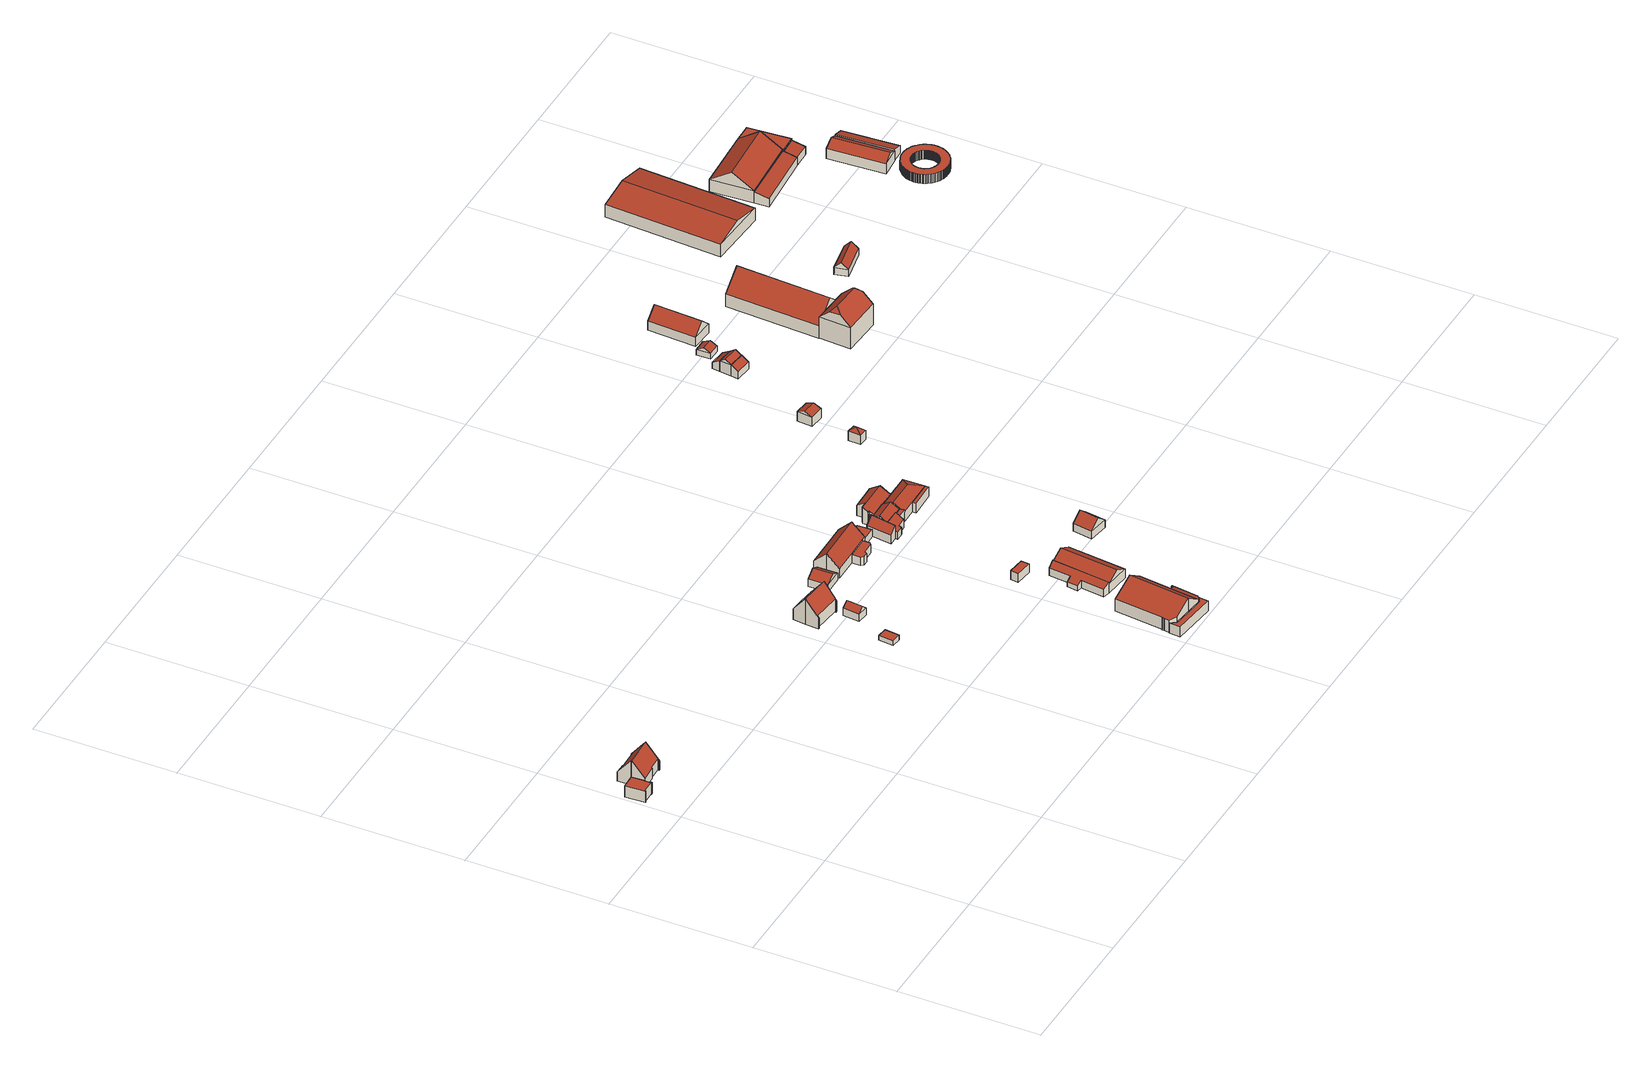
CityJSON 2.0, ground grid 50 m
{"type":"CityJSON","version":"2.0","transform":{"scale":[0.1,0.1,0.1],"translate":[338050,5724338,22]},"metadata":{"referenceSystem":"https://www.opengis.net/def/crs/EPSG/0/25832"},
"CityObjects":{
"building1":{"type":"Building","attributes":{"Geometrietyp2DReferenz":"3000","Gemeindeschluessel":"05170048","function":"31001_1010","roofType":"1000","measuredHeight":4.37},"address":[{"country":"Germany","locality":"Wesel","thoroughfareNumber":"250","thoroughfareName":"Brunnenstraße"}],"geometry":[{"type":"Solid","lod":"2","boundaries":[[[[0,1,2,3]],[[4,5,1,0]],[[6,7,5,4]],[[8,9,7,6]],[[10,11,9,8]],[[12,13,11,10]],[[14,15,13,12]],[[16,17,15,14]],[[18,19,17,16]],[[20,21,19,18]],[[22,23,21,20]],[[3,2,23,22]],[[20,18,16,14,12,10,8,6,4,0,3,22]],[[1,5,7,9,11,13,15,17,19,21,23,2]]]],"semantics":{"surfaces":[{"type":"WallSurface"},{"type":"RoofSurface"},{"type":"GroundSurface"}],"values":[[0,0,0,0,0,0,0,0,0,0,0,0,1,2]]}}]},
"building2":{"type":"Building","attributes":{"Geometrietyp2DReferenz":"3000","Gemeindeschluessel":"05170048","function":"31001_1010","roofType":"3100","measuredHeight":9.32},"address":[{"country":"Germany","locality":"Wesel","thoroughfareNumber":"250","thoroughfareName":"Brunnenstraße"}],"geometry":[{"type":"Solid","lod":"2","boundaries":[[[[24,25,26,27]],[[28,29,25,24]],[[30,31,29,28]],[[32,33,31,30]],[[34,35,33,32]],[[36,37,35,34]],[[38,39,37,36]],[[40,41,39,38]],[[42,43,41,40]],[[44,45,43,42]],[[46,47,45,44]],[[48,49,47,46]],[[50,51,49,48]],[[52,53,51,50]],[[54,55,53,52]],[[56,57,55,54]],[[27,26,57,56]],[[28,24,27,56,54,52,50,48,46,44,30]],[[42,40,38,36,34,32,30,44]],[[25,29,31,33,35,37,39,41,43,45,47,49,51,53,55,57,26]]]],"semantics":{"surfaces":[{"type":"WallSurface"},{"type":"RoofSurface"},{"type":"GroundSurface"}],"values":[[0,0,0,0,0,0,0,0,0,0,0,0,0,0,0,0,0,1,1,2]]}}]},
"building3":{"type":"Building","attributes":{"Geometrietyp2DReferenz":"3000","Gemeindeschluessel":"05170048","function":"31001_2723","roofType":"1000","measuredHeight":1.96},"address":[{"country":"Germany","locality":"Wesel","thoroughfareNumber":"254","thoroughfareName":"Brunnenstraße"}],"geometry":[{"type":"Solid","lod":"2","boundaries":[[[[58,59,60,61]],[[62,63,59,58]],[[64,65,63,62]],[[61,60,65,64]],[[62,58,61,64]],[[59,63,65,60]]]],"semantics":{"surfaces":[{"type":"WallSurface"},{"type":"RoofSurface"},{"type":"GroundSurface"}],"values":[[0,0,0,0,1,2]]}}]},
"building4":{"type":"Building","attributes":{"Geometrietyp2DReferenz":"3000","Gemeindeschluessel":"05170048","function":"31001_1010","roofType":"3100","measuredHeight":9.88},"address":[{"country":"Germany","locality":"Wesel","thoroughfareNumber":"254","thoroughfareName":"Brunnenstraße"}],"geometry":[{"type":"Solid","lod":"2","boundaries":[[[[66,67,68,69]],[[70,71,67,66]],[[72,73,71,70]],[[74,75,73,72]],[[76,77,75,74]],[[78,79,77,76]],[[80,81,79,78]],[[82,83,81,80]],[[84,85,83,82]],[[86,87,85,84]],[[88,89,87,86]],[[90,91,89,88]],[[92,93,91,90]],[[69,68,93,92]],[[88,86,84,82,80,78,76,90]],[[74,72,70,66,69,92,90,76]],[[67,71,73,75,77,79,81,83,85,87,89,91,93,68]]]],"semantics":{"surfaces":[{"type":"WallSurface"},{"type":"RoofSurface"},{"type":"GroundSurface"}],"values":[[0,0,0,0,0,0,0,0,0,0,0,0,0,0,1,1,2]]}}]},
"building5":{"type":"Building","attributes":{"Geometrietyp2DReferenz":"3000","Gemeindeschluessel":"05170048","function":"31001_2723","roofType":"3100","measuredHeight":4.54},"address":[{"country":"Germany","locality":"Wesel","thoroughfareNumber":"254","thoroughfareName":"Brunnenstraße"}],"geometry":[{"type":"Solid","lod":"2","boundaries":[[[[94,95,96,97]],[[98,99,95,94]],[[100,101,99,98]],[[97,96,101,100]],[[94,102,98]],[[100,103,97]],[[97,103,102,94]],[[98,102,103,100]],[[95,99,101,96]]]],"semantics":{"surfaces":[{"type":"WallSurface"},{"type":"RoofSurface"},{"type":"GroundSurface"}],"values":[[0,0,0,0,0,0,1,1,2]]}}]},
"building6":{"type":"Building","attributes":{"Geometrietyp2DReferenz":"3000","Gemeindeschluessel":"05170048","function":"31001_2463","roofType":"3100","measuredHeight":4.65},"address":[{"country":"Germany","locality":"Wesel","thoroughfareNumber":"256","thoroughfareName":"Brunnenstraße"}],"geometry":[{"type":"Solid","lod":"2","boundaries":[[[[104,105,106,107]],[[108,109,105,104]],[[110,111,109,108]],[[107,106,111,110]],[[104,112,108]],[[110,113,107]],[[107,113,112,104]],[[108,112,113,110]],[[105,109,111,106]]]],"semantics":{"surfaces":[{"type":"WallSurface"},{"type":"RoofSurface"},{"type":"GroundSurface"}],"values":[[0,0,0,0,0,0,1,1,2]]}}]},
"building7":{"type":"Building","attributes":{"Geometrietyp2DReferenz":"3000","Gemeindeschluessel":"05170048","function":"51009_1610","roofType":"1000","measuredHeight":3.88},"geometry":[{"type":"Solid","lod":"2","boundaries":[[[[114,115,116,117]],[[118,119,115,114]],[[120,121,119,118]],[[122,123,121,120]],[[124,125,123,122]],[[117,116,125,124]],[[122,120,118,114,117,124]],[[115,119,121,123,125,116]]]],"semantics":{"surfaces":[{"type":"WallSurface"},{"type":"RoofSurface"},{"type":"GroundSurface"}],"values":[[0,0,0,0,0,0,1,2]]}}]},
"building8":{"type":"Building","attributes":{"Gemeindeschluessel":"05170048","Geometrietyp2DReferenz":"3000","function":"31001_1210"},"address":[{"country":"Germany","locality":"Wesel","thoroughfareNumber":"260","thoroughfareName":"Brunnenstraße"}],"children":["building8-1","building8-2"]},
"building8-1":{"type":"BuildingPart","attributes":{"roofType":"3100","measuredHeight":8.83},"parents":["building8"],"geometry":[{"type":"Solid","lod":"2","boundaries":[[[[126,127,128,129]],[[130,131,127,126]],[[132,133,131,130]],[[134,135,133,132]],[[136,137,135,134]],[[138,139,137,136]],[[140,141,139,138]],[[142,143,141,140]],[[144,145,143,142]],[[146,147,145,144]],[[129,128,148,149]],[[149,146,144,142,129]],[[140,138,136,134,132,130,126,129,142]],[[127,131,133,135,137,139,141,143,145,147,148,128]],[[149,148,147,146]]]],"semantics":{"surfaces":[{"type":"WallSurface"},{"type":"RoofSurface"},{"type":"GroundSurface"},{"type":"ClosureSurface"}],"values":[[0,0,0,0,0,0,0,0,0,0,0,1,1,2,3]]}}]},
"building8-2":{"type":"BuildingPart","attributes":{"roofType":"2100","measuredHeight":4.71},"parents":["building8"],"geometry":[{"type":"Solid","lod":"2","boundaries":[[[[150,151,152,153]],[[154,155,151,150]],[[156,157,155,154]],[[158,159,157,156]],[[149,148,159,158]],[[160,161,147,146]],[[153,152,161,160]],[[146,149,158,156,154,150,153,160]],[[151,155,157,159,148,147,161,152]],[[146,147,148,149]]]],"semantics":{"surfaces":[{"type":"WallSurface"},{"type":"RoofSurface"},{"type":"GroundSurface"},{"type":"ClosureSurface"}],"values":[[0,0,0,0,0,0,0,1,2,3]]}}]},
"building9":{"type":"Building","attributes":{"Geometrietyp2DReferenz":"3000","Gemeindeschluessel":"05170048","function":"31001_1010","roofType":"3100","measuredHeight":7.86},"address":[{"country":"Germany","locality":"Wesel","thoroughfareNumber":"256","thoroughfareName":"Brunnenstraße"}],"geometry":[{"type":"Solid","lod":"2","boundaries":[[[[162,163,164,165]],[[166,167,163,162]],[[168,169,167,166]],[[170,171,169,168]],[[172,173,171,170]],[[174,175,173,172]],[[176,177,175,174]],[[165,164,177,176]],[[162,165,176,174,172,166]],[[170,168,166,172]],[[163,167,169,171,173,175,177,164]]]],"semantics":{"surfaces":[{"type":"WallSurface"},{"type":"RoofSurface"},{"type":"GroundSurface"}],"values":[[0,0,0,0,0,0,0,0,1,1,2]]}}]},
"building10":{"type":"Building","attributes":{"Geometrietyp2DReferenz":"3000","Gemeindeschluessel":"05170048","function":"31001_1010","roofType":"1000","measuredHeight":3.14},"address":[{"country":"Germany","locality":"Wesel","thoroughfareNumber":"256","thoroughfareName":"Brunnenstraße"}],"geometry":[{"type":"Solid","lod":"2","boundaries":[[[[178,179,180,181]],[[182,183,179,178]],[[184,185,183,182]],[[186,187,185,184]],[[188,189,187,186]],[[190,191,189,188]],[[192,193,191,190]],[[181,180,193,192]],[[190,188,186,184,182,178,181,192]],[[179,183,185,187,189,191,193,180]]]],"semantics":{"surfaces":[{"type":"WallSurface"},{"type":"RoofSurface"},{"type":"GroundSurface"}],"values":[[0,0,0,0,0,0,0,0,1,2]]}}]},
"building11":{"type":"Building","attributes":{"Geometrietyp2DReferenz":"3000","Gemeindeschluessel":"05170048","function":"51009_1610","roofType":"1000","measuredHeight":3.38},"geometry":[{"type":"Solid","lod":"2","boundaries":[[[[194,195,196,197]],[[198,199,195,194]],[[200,201,199,198]],[[197,196,201,200]],[[198,194,197,200]],[[195,199,201,196]]]],"semantics":{"surfaces":[{"type":"WallSurface"},{"type":"RoofSurface"},{"type":"GroundSurface"}],"values":[[0,0,0,0,1,2]]}}]},
"building12":{"type":"Building","attributes":{"Gemeindeschluessel":"05170048","Geometrietyp2DReferenz":"3000","function":"31001_2724"},"address":[{"country":"Germany","locality":"Wesel","thoroughfareNumber":"260","thoroughfareName":"Brunnenstraße"}],"children":["building12-1","building12-2"]},
"building12-1":{"type":"BuildingPart","attributes":{"roofType":"3100","measuredHeight":6},"parents":["building12"],"geometry":[{"type":"Solid","lod":"2","boundaries":[[[[202,203,204,205]],[[206,207,203,202]],[[208,209,207,206]],[[205,210,202]],[[206,211,208]],[[208,211,210,205]],[[202,210,211,206]],[[204,203,207,209]],[[208,205,204,209]]]],"semantics":{"surfaces":[{"type":"WallSurface"},{"type":"RoofSurface"},{"type":"GroundSurface"},{"type":"ClosureSurface"}],"values":[[0,0,0,0,0,1,1,2,3]]}}]},
"building12-2":{"type":"BuildingPart","attributes":{"roofType":"2100","measuredHeight":4.2},"address":[{"country":"Germany","locality":"Wesel","thoroughfareNumber":"260","thoroughfareName":"Brunnenstraße"}],"parents":["building12"],"geometry":[{"type":"MultiSurface","lod":"2","boundaries":[[[212,204,213,214]],[[215,216,209,217]],[[218,219,216,215]],[[220,221,219,218]],[[222,223,221,220]],[[224,225,223,222]],[[214,213,225,224]],[[222,220,218,215,217,212,214,224]],[[204,209,216,219,221,223,225,213]],[[212,217,208,205]],[[209,204,205,208]]],"semantics":{"surfaces":[{"type":"WallSurface"},{"type":"RoofSurface"},{"type":"GroundSurface"},{"type":"ClosureSurface"}],"values":[0,0,0,0,0,0,0,1,2,0,3]}}]},
"building13":{"type":"Building","attributes":{"Geometrietyp2DReferenz":"3000","Gemeindeschluessel":"05170048","function":"51009_1611","roofType":"1000","measuredHeight":2.87},"geometry":[{"type":"Solid","lod":"2","boundaries":[[[[226,227,228,229]],[[230,231,227,226]],[[232,233,231,230]],[[229,228,233,232]],[[230,226,229,232]],[[227,231,233,228]]]],"semantics":{"surfaces":[{"type":"WallSurface"},{"type":"RoofSurface"},{"type":"GroundSurface"}],"values":[[0,0,0,0,1,2]]}}]},
"building14":{"type":"Building","attributes":{"Geometrietyp2DReferenz":"3000","Gemeindeschluessel":"05170048","function":"31001_2463","roofType":"2100","measuredHeight":5.29},"address":[{"country":"Germany","locality":"Wesel","thoroughfareNumber":"258","thoroughfareName":"Brunnenstraße"}],"geometry":[{"type":"Solid","lod":"2","boundaries":[[[[234,235,236,237]],[[238,239,235,234]],[[240,241,239,238]],[[237,236,241,240]],[[238,234,237,240]],[[235,239,241,236]]]],"semantics":{"surfaces":[{"type":"WallSurface"},{"type":"RoofSurface"},{"type":"GroundSurface"}],"values":[[0,0,0,0,1,2]]}}]},
"building15":{"type":"Building","attributes":{"Gemeindeschluessel":"05170048","Geometrietyp2DReferenz":"3000","function":"31001_1010"},"address":[{"country":"Germany","locality":"Wesel","thoroughfareNumber":"258","thoroughfareName":"Brunnenstraße"}],"children":["building15-1","building15-2","building15-3","building15-4","building15-5","building15-6","building15-7"]},
"building15-1":{"type":"BuildingPart","attributes":{"roofType":"5000","measuredHeight":6.13},"parents":["building15"],"geometry":[{"type":"MultiSurface","lod":"2","boundaries":[[[242,243,244,245]],[[246,247,248,249]],[[250,251,247,246]],[[252,253,251,250]],[[254,255,242,245,252,256]],[[252,250,256]],[[250,246,249,257,254,256]],[[244,243,258,259,260,248,247,251,253]],[[245,244,253,252]],[[261,258,243,262]],[[255,263,264]],[[264,263,261,262,242]],[[255,254,265,266]],[[266,265,259,258]],[[254,267,265]],[[268,257,260,269]],[[265,267,268,269,259]],[[257,249,248,260]]],"semantics":{"surfaces":[{"type":"WallSurface"},{"type":"RoofSurface"},{"type":"GroundSurface"},{"type":"ClosureSurface"}],"values":[0,0,0,0,1,1,1,2,3,0,0,3,0,3,0,3,3,3]}}]},
"building15-2":{"type":"BuildingPart","attributes":{"roofType":"2100","measuredHeight":5.16},"parents":["building15"],"geometry":[{"type":"MultiSurface","lod":"2","boundaries":[[[270,271,272,273]],[[274,275,271,270]],[[276,277,275,274]],[[278,279,277,276]],[[280,281,279,278]],[[282,283,281,280]],[[280,278,276,274,270,273,284,282]],[[272,271,275,277,279,281,283,285]],[[286,287,272,285]],[[284,288,289]],[[289,288,273,287,286]],[[282,284,290,291]],[[285,283,291,290]]],"semantics":{"surfaces":[{"type":"WallSurface"},{"type":"RoofSurface"},{"type":"GroundSurface"},{"type":"ClosureSurface"}],"values":[0,0,0,0,0,0,1,2,0,0,3,0,3]}}]},
"building15-3":{"type":"BuildingPart","attributes":{"roofType":"3100","measuredHeight":6.14},"parents":["building15"],"geometry":[{"type":"MultiSurface","lod":"2","boundaries":[[[292,293,283,291]],[[294,295,293,292]],[[296,297,295,294]],[[291,290,266,298,292]],[[299,300,296,294,292,298]],[[293,295,297,301,260,269,258,285,283]],[[302,303,301,297]],[[296,300,304,305]],[[305,304,303,302]],[[300,299,306,307]],[[301,307,306,257,260]],[[298,268,257,299]],[[268,269,260,257]],[[298,267,268]],[[265,266,258,259]],[[268,267,265,259,269]],[[261,286,285,258]],[[266,290,286,261]],[[290,291,283,285]]],"semantics":{"surfaces":[{"type":"WallSurface"},{"type":"RoofSurface"},{"type":"GroundSurface"},{"type":"ClosureSurface"}],"values":[0,0,0,1,1,2,0,0,3,0,3,0,3,0,3,3,0,3,3]}}]},
"building15-4":{"type":"BuildingPart","attributes":{"roofType":"1000","measuredHeight":3.73},"parents":["building15"],"geometry":[{"type":"Solid","lod":"2","boundaries":[[[[308,309,253,252]],[[310,311,309,308]],[[245,244,311,310]],[[308,252,245,310]],[[253,309,311,244]],[[252,253,244,245]]]],"semantics":{"surfaces":[{"type":"WallSurface"},{"type":"RoofSurface"},{"type":"GroundSurface"},{"type":"ClosureSurface"}],"values":[[0,0,0,1,2,3]]}}]},
"building15-5":{"type":"BuildingPart","attributes":{"roofType":"3100","measuredHeight":6.17},"parents":["building15"],"geometry":[{"type":"MultiSurface","lod":"2","boundaries":[[[312,313,314,315]],[[316,313,312]],[[317,318,313,316]],[[319,320,318,317]],[[321,322,320,319]],[[323,324,322,321]],[[325,326,324,323]],[[327,247,326,325]],[[328,248,247,327]],[[315,329,307,328,327,325,312]],[[323,321,319,317,316,312,325]],[[330,314,313,318,320,322,324,326,247,248,301]],[[307,329,331,304]],[[332,330,301,303]],[[331,332,303,304]],[[332,333,314,330]],[[329,315,334,331]],[[331,334,333,332]],[[328,306,257,249]],[[249,257,260,248]],[[257,306,307,301,260]]],"semantics":{"surfaces":[{"type":"WallSurface"},{"type":"RoofSurface"},{"type":"GroundSurface"},{"type":"ClosureSurface"}],"values":[0,0,0,0,0,0,0,0,0,1,1,2,0,0,3,0,0,3,0,3,3]}}]},
"building15-6":{"type":"BuildingPart","attributes":{"roofType":"1000","measuredHeight":4.33},"address":[{"country":"Germany","locality":"Wesel","thoroughfareNumber":"258","thoroughfareName":"Brunnenstraße"}],"parents":["building15"],"geometry":[{"type":"MultiSurface","lod":"2","boundaries":[[[335,287,262,336]],[[336,263,289,335]],[[261,262,287,286]],[[289,263,266,290]],[[261,286,290,266]],[[336,242,264]],[[263,264,242,262,261]],[[335,288,273]],[[273,288,289,286,287]]],"semantics":{"surfaces":[{"type":"WallSurface"},{"type":"RoofSurface"},{"type":"GroundSurface"},{"type":"ClosureSurface"}],"values":[0,1,2,0,3,0,3,0,3]}}]},
"building15-7":{"type":"BuildingPart","attributes":{"roofType":"1000","measuredHeight":3.64},"address":[{"country":"Germany","locality":"Wesel","thoroughfareNumber":"258","thoroughfareName":"Brunnenstraße"}],"parents":["building15"],"geometry":[{"type":"Solid","lod":"2","boundaries":[[[[334,333,302,305]],[[304,331,334,305]],[[332,303,302,333]],[[334,331,332,333]],[[331,304,303,332]],[[304,305,302,303]]]],"semantics":{"surfaces":[{"type":"WallSurface"},{"type":"RoofSurface"},{"type":"GroundSurface"},{"type":"ClosureSurface"}],"values":[[0,1,2,3,3,3]]}}]},
"building16":{"type":"Building","attributes":{"Geometrietyp2DReferenz":"3000","Gemeindeschluessel":"05170048","function":"31001_2463","roofType":"3100","measuredHeight":5.96},"address":[{"country":"Germany","locality":"Wesel","thoroughfareNumber":"260","thoroughfareName":"Brunnenstraße"}],"geometry":[{"type":"Solid","lod":"2","boundaries":[[[[337,338,339,340]],[[341,342,338,337]],[[343,344,342,341]],[[340,339,344,343]],[[337,345,341]],[[343,346,340]],[[340,346,345,337]],[[341,345,346,343]],[[338,342,344,339]]]],"semantics":{"surfaces":[{"type":"WallSurface"},{"type":"RoofSurface"},{"type":"GroundSurface"}],"values":[[0,0,0,0,0,0,1,1,2]]}}]},
"building17":{"type":"Building","attributes":{"Geometrietyp2DReferenz":"3000","Gemeindeschluessel":"05170048","function":"31001_2720","roofType":"3500","measuredHeight":5.01},"address":[{"country":"Germany","locality":"Wesel","thoroughfareNumber":"139","thoroughfareName":"Aaper Weg"}],"geometry":[{"type":"Solid","lod":"2","boundaries":[[[[347,348,349,350]],[[351,352,348,347]],[[353,354,352,351]],[[350,349,354,353]],[[350,355,347]],[[347,355,351]],[[351,355,353]],[[353,355,350]],[[348,352,354,349]]]],"semantics":{"surfaces":[{"type":"WallSurface"},{"type":"RoofSurface"},{"type":"GroundSurface"}],"values":[[0,0,0,0,1,1,1,1,2]]}}]},
"building18":{"type":"Building","attributes":{"Geometrietyp2DReferenz":"3000","Gemeindeschluessel":"05170048","function":"31001_2520","roofType":"3100","measuredHeight":4.82},"geometry":[{"type":"Solid","lod":"2","boundaries":[[[[356,357,358,359]],[[360,361,357,356]],[[362,363,361,360]],[[359,358,363,362]],[[356,364,360]],[[362,365,359]],[[359,365,364,356]],[[360,364,365,362]],[[357,361,363,358]]]],"semantics":{"surfaces":[{"type":"WallSurface"},{"type":"RoofSurface"},{"type":"GroundSurface"}],"values":[[0,0,0,0,0,0,1,1,2]]}}]},
"building19":{"type":"Building","attributes":{"Geometrietyp2DReferenz":"3000","Gemeindeschluessel":"05170048","function":"31001_2720","roofType":"2100","measuredHeight":4.29},"address":[{"country":"Germany","locality":"Wesel","thoroughfareNumber":"139","thoroughfareName":"Aaper Weg"}],"geometry":[{"type":"Solid","lod":"2","boundaries":[[[[366,367,368,369]],[[370,371,367,366]],[[372,373,371,370]],[[369,368,373,372]],[[370,366,369,372]],[[367,371,373,368]]]],"semantics":{"surfaces":[{"type":"WallSurface"},{"type":"RoofSurface"},{"type":"GroundSurface"}],"values":[[0,0,0,0,1,2]]}}]},
"building20":{"type":"Building","attributes":{"Geometrietyp2DReferenz":"3000","Gemeindeschluessel":"05170048","function":"31001_2720","roofType":"3100","measuredHeight":5.54},"address":[{"country":"Germany","locality":"Wesel","thoroughfareNumber":"139","thoroughfareName":"Aaper Weg"}],"geometry":[{"type":"Solid","lod":"2","boundaries":[[[[374,367,371,375]],[[376,377,367,374]],[[378,379,377,376]],[[375,371,379,378]],[[374,380,376]],[[378,381,375]],[[375,381,380,374]],[[376,380,381,378]],[[367,377,379,371]]]],"semantics":{"surfaces":[{"type":"WallSurface"},{"type":"RoofSurface"},{"type":"GroundSurface"}],"values":[[0,0,0,0,0,0,1,1,2]]}}]},
"building21":{"type":"Building","attributes":{"Geometrietyp2DReferenz":"3000","Gemeindeschluessel":"05170048","function":"51009_1610","roofType":"2100","measuredHeight":4.06},"geometry":[{"type":"Solid","lod":"2","boundaries":[[[[382,383,384,376]],[[385,386,383,382]],[[378,387,386,385]],[[376,384,387,378]],[[385,382,376,378]],[[383,386,387,384]]]],"semantics":{"surfaces":[{"type":"WallSurface"},{"type":"RoofSurface"},{"type":"GroundSurface"}],"values":[[0,0,0,0,1,2]]}}]},
"building22":{"type":"Building","attributes":{"Geometrietyp2DReferenz":"3000","Gemeindeschluessel":"05170048","function":"31001_1313","roofType":"3100","measuredHeight":3.49},"address":[{"country":"Germany","locality":"Wesel","thoroughfareNumber":"139","thoroughfareName":"Aaper Weg"}],"geometry":[{"type":"Solid","lod":"2","boundaries":[[[[388,389,390,391]],[[392,393,389,388]],[[394,395,393,392]],[[391,390,395,394]],[[388,396,392]],[[394,397,391]],[[391,397,396,388]],[[392,396,397,394]],[[389,393,395,390]]]],"semantics":{"surfaces":[{"type":"WallSurface"},{"type":"RoofSurface"},{"type":"GroundSurface"}],"values":[[0,0,0,0,0,0,1,1,2]]}}]},
"building23":{"type":"Building","attributes":{"Geometrietyp2DReferenz":"3000","Gemeindeschluessel":"05170048","function":"31001_2720","roofType":"3100","measuredHeight":7.31},"address":[{"country":"Germany","locality":"Wesel","thoroughfareNumber":"139","thoroughfareName":"Aaper Weg"}],"geometry":[{"type":"Solid","lod":"2","boundaries":[[[[398,399,400,401]],[[402,403,399,398]],[[404,405,403,402]],[[401,400,405,404]],[[398,406,402]],[[404,407,401]],[[401,407,406,398]],[[402,406,407,404]],[[399,403,405,400]]]],"semantics":{"surfaces":[{"type":"WallSurface"},{"type":"RoofSurface"},{"type":"GroundSurface"}],"values":[[0,0,0,0,0,0,1,1,2]]}}]},
"building24":{"type":"Building","attributes":{"name":"Haus Aap","Geometrietyp2DReferenz":"3000","Gemeindeschluessel":"05170048","function":"31001_1210","roofType":"3300","measuredHeight":13.37},"address":[{"country":"Germany","locality":"Wesel","thoroughfareNumber":"139","thoroughfareName":"Aaper Weg"}],"geometry":[{"type":"Solid","lod":"2","boundaries":[[[[408,409,410,411]],[[412,413,409,408]],[[414,415,413,412]],[[411,410,415,414]],[[408,416,417,412]],[[414,418,419,411]],[[416,420,417]],[[418,421,419]],[[411,419,421,420,416,408]],[[412,417,420,421,418,414]],[[409,413,415,410]]]],"semantics":{"surfaces":[{"type":"WallSurface"},{"type":"RoofSurface"},{"type":"GroundSurface"}],"values":[[0,0,0,0,0,0,1,1,1,1,2]]}}]},
"building25":{"type":"Building","attributes":{"Geometrietyp2DReferenz":"3000","Gemeindeschluessel":"05170048","function":"31001_2720","roofType":"3100","measuredHeight":11.18},"address":[{"country":"Germany","locality":"Wesel","thoroughfareNumber":"139","thoroughfareName":"Aaper Weg"}],"geometry":[{"type":"Solid","lod":"2","boundaries":[[[[422,423,424,425]],[[426,427,423,422]],[[428,429,427,426]],[[425,424,429,428]],[[422,430,426]],[[428,431,425]],[[425,431,430,422]],[[426,430,431,428]],[[423,427,429,424]]]],"semantics":{"surfaces":[{"type":"WallSurface"},{"type":"RoofSurface"},{"type":"GroundSurface"}],"values":[[0,0,0,0,0,0,1,1,2]]}}]},
"building26":{"type":"Building","attributes":{"Geometrietyp2DReferenz":"3000","Gemeindeschluessel":"05170048","function":"31001_2720","roofType":"3100","measuredHeight":4.91},"address":[{"country":"Germany","locality":"Wesel","thoroughfareNumber":"139","thoroughfareName":"Aaper Weg"}],"geometry":[{"type":"Solid","lod":"2","boundaries":[[[[432,433,434,435]],[[436,437,433,432]],[[438,439,437,436]],[[435,434,439,438]],[[432,440,436]],[[438,441,435]],[[435,441,440,432]],[[436,440,441,438]],[[433,437,439,434]]]],"semantics":{"surfaces":[{"type":"WallSurface"},{"type":"RoofSurface"},{"type":"GroundSurface"}],"values":[[0,0,0,0,0,0,1,1,2]]}}]},
"building27":{"type":"Building","attributes":{"Geometrietyp2DReferenz":"3000","Gemeindeschluessel":"05170048","function":"31001_2728","roofType":"3100","measuredHeight":7.07},"address":[{"country":"Germany","locality":"Wesel","thoroughfareNumber":"139","thoroughfareName":"Aaper Weg"}],"geometry":[{"type":"Solid","lod":"2","boundaries":[[[[442,443,444,445]],[[446,447,443,442]],[[448,449,447,446]],[[445,444,449,448]],[[442,450,446]],[[448,451,445]],[[445,451,450,442]],[[446,450,451,448]],[[443,447,449,444]]]],"semantics":{"surfaces":[{"type":"WallSurface"},{"type":"RoofSurface"},{"type":"GroundSurface"}],"values":[[0,0,0,0,0,0,1,1,2]]}}]},
"building28":{"type":"Building","attributes":{"Geometrietyp2DReferenz":"3000","Gemeindeschluessel":"05170048","function":"31001_2724","roofType":"2100","measuredHeight":4.36},"address":[{"country":"Germany","locality":"Wesel","thoroughfareNumber":"139","thoroughfareName":"Aaper Weg"}],"geometry":[{"type":"Solid","lod":"2","boundaries":[[[[452,453,454,455]],[[456,457,453,452]],[[458,459,457,456]],[[460,461,459,458]],[[455,454,461,460]],[[458,456,452,455,460]],[[453,457,459,461,454]]]],"semantics":{"surfaces":[{"type":"WallSurface"},{"type":"RoofSurface"},{"type":"GroundSurface"}],"values":[[0,0,0,0,0,1,2]]}}]},
"building29":{"type":"Building","attributes":{"Geometrietyp2DReferenz":"3000","Gemeindeschluessel":"05170048","function":"31001_2721","roofType":"3100","measuredHeight":9.76},"address":[{"country":"Germany","locality":"Wesel","thoroughfareNumber":"139","thoroughfareName":"Aaper Weg"}],"geometry":[{"type":"Solid","lod":"2","boundaries":[[[[462,463,464,465]],[[466,467,463,462]],[[468,469,467,466]],[[465,464,469,468]],[[462,470,466]],[[468,471,465]],[[465,471,470,462]],[[466,470,471,468]],[[463,467,469,464]]]],"semantics":{"surfaces":[{"type":"WallSurface"},{"type":"RoofSurface"},{"type":"GroundSurface"}],"values":[[0,0,0,0,0,0,1,1,2]]}}]},
"building30":{"type":"Building","attributes":{"Geometrietyp2DReferenz":"3000","Gemeindeschluessel":"05170048","function":"31001_2724","roofType":"2100","measuredHeight":4.16},"address":[{"country":"Germany","locality":"Wesel","thoroughfareNumber":"139","thoroughfareName":"Aaper Weg"}],"geometry":[{"type":"Solid","lod":"2","boundaries":[[[[472,473,474,475]],[[460,461,473,472]],[[476,459,461,460]],[[475,474,459,476]],[[460,472,475,476]],[[473,461,459,474]]]],"semantics":{"surfaces":[{"type":"WallSurface"},{"type":"RoofSurface"},{"type":"GroundSurface"}],"values":[[0,0,0,0,1,2]]}}]},
"building31":{"type":"Building","attributes":{"Geometrietyp2DReferenz":"3000","Gemeindeschluessel":"05170048","function":"51009_1610","roofType":"1000","measuredHeight":3.42},"geometry":[{"type":"Solid","lod":"2","boundaries":[[[[477,478,479,480]],[[481,482,478,477]],[[483,484,482,481]],[[485,486,484,483]],[[487,488,486,485]],[[489,490,488,487]],[[491,492,490,489]],[[493,494,492,491]],[[495,496,494,493]],[[497,498,496,495]],[[499,500,498,497]],[[501,502,500,499]],[[503,504,505,506]],[[507,508,504,503]],[[509,510,508,507]],[[511,512,510,509]],[[513,514,512,511]],[[515,516,514,513]],[[517,518,516,515]],[[519,520,518,517]],[[521,522,520,519]],[[523,524,522,521]],[[525,526,524,523]],[[527,528,526,525]],[[529,530,528,527]],[[531,532,530,529]],[[533,534,532,531]],[[535,536,534,533]],[[537,538,536,535]],[[539,540,538,537]],[[541,542,540,539]],[[543,544,542,541]],[[545,546,544,543]],[[547,548,546,545]],[[549,550,548,547]],[[551,552,550,549]],[[553,554,552,551]],[[555,556,554,553]],[[557,558,556,555]],[[559,560,558,557]],[[561,562,560,559]],[[563,564,562,561]],[[565,566,564,563]],[[567,568,566,565]],[[569,570,568,567]],[[571,572,570,569]],[[573,574,572,571]],[[575,576,574,573]],[[577,578,576,575]],[[579,580,578,577]],[[581,582,580,579]],[[583,584,582,581]],[[585,586,584,583]],[[587,588,586,585]],[[589,590,588,587]],[[591,592,590,589]],[[593,594,592,591]],[[595,596,594,593]],[[597,598,596,595]],[[599,600,598,597]],[[601,602,600,599]],[[603,604,602,601]],[[605,606,604,603]],[[607,608,606,605]],[[609,610,608,607]],[[611,612,610,609]],[[613,614,612,611]],[[615,616,614,613]],[[617,618,616,615]],[[619,620,618,617]],[[621,622,620,619]],[[623,624,622,621]],[[625,626,624,623]],[[627,628,626,625]],[[629,630,628,627]],[[631,632,630,629]],[[633,634,632,631]],[[635,636,634,633]],[[637,638,636,635]],[[639,640,638,637]],[[641,642,640,639]],[[643,644,642,641]],[[645,646,644,643]],[[647,648,646,645]],[[649,650,648,647]],[[651,652,650,649]],[[653,654,652,651]],[[655,656,654,653]],[[657,658,656,655]],[[659,660,658,657]],[[661,662,660,659]],[[663,664,662,661]],[[506,505,664,663]],[[665,666,502,501]],[[667,668,666,665]],[[669,670,668,667]],[[671,672,670,669]],[[673,674,672,671]],[[675,676,674,673]],[[677,678,676,675]],[[679,680,678,677]],[[681,682,680,679]],[[683,684,682,681]],[[685,686,684,683]],[[687,688,686,685]],[[689,690,688,687]],[[691,692,690,689]],[[693,694,692,691]],[[695,696,694,693]],[[697,698,696,695]],[[699,700,698,697]],[[701,702,700,699]],[[703,704,702,701]],[[705,706,704,703]],[[707,708,706,705]],[[709,710,708,707]],[[711,712,710,709]],[[713,714,712,711]],[[715,716,714,713]],[[717,718,716,715]],[[719,720,718,717]],[[721,722,720,719]],[[723,724,722,721]],[[725,726,724,723]],[[727,728,726,725]],[[729,730,728,727]],[[731,732,730,729]],[[733,734,732,731]],[[735,736,734,733]],[[737,738,736,735]],[[739,740,738,737]],[[741,742,740,739]],[[743,744,742,741]],[[745,746,744,743]],[[747,748,746,745]],[[749,750,748,747]],[[751,752,750,749]],[[753,754,752,751]],[[755,756,754,753]],[[757,758,756,755]],[[759,760,758,757]],[[761,762,760,759]],[[763,764,762,761]],[[765,766,764,763]],[[767,768,766,765]],[[769,770,768,767]],[[771,772,770,769]],[[773,774,772,771]],[[775,776,774,773]],[[777,778,776,775]],[[779,780,778,777]],[[781,782,780,779]],[[783,784,782,781]],[[785,786,784,783]],[[787,788,786,785]],[[789,790,788,787]],[[791,792,790,789]],[[793,794,792,791]],[[795,796,794,793]],[[797,798,796,795]],[[799,800,798,797]],[[801,802,800,799]],[[803,804,802,801]],[[805,806,804,803]],[[807,808,806,805]],[[809,810,808,807]],[[811,812,810,809]],[[813,814,812,811]],[[815,816,814,813]],[[817,818,816,815]],[[819,820,818,817]],[[821,822,820,819]],[[823,824,822,821]],[[825,826,824,823]],[[827,828,826,825]],[[829,830,828,827]],[[831,832,830,829]],[[833,834,832,831]],[[835,836,834,833]],[[837,838,836,835]],[[839,840,838,837]],[[841,842,840,839]],[[843,844,842,841]],[[845,846,844,843]],[[480,479,846,845]],[[843,841,839,837,835,833,831,829,827,825,823,821,819,817,815,813,811,809,807,805,803,801,799,797,795,793,791,789,787,785,783,781,779,777,775,773,771,769,767,765,763,761,759,757,755,753,751,749,747,745,743,741,739,737,735,733,731,729,727,725,723,721,719,717,715,713,711,709,707,705,703,701,699,697,695,693,691,689,687,685,683,681,679,677,675,673,671,669,667,665,501,506,663,661,659,657,655,653,651,649,647,645,643,641,639,637,635,633,631,629,627,625,623,621,619,617,615,613,611,609,607,605,603,601,599,597,595,593,591,589,587,585,583,581,579,577,575,573,571,569,567,565,563,561,559,557,555,553,551,549,547,545,543,541,539,537,535,533,531,529,527,525,523,521,519,517,515,513,511,509,507,503,506,501,499,497,495,493,491,489,487,485,483,481,477,480,845]],[[478,482,484,486,488,490,492,494,496,498,500,502,505,504,508,510,512,514,516,518,520,522,524,526,528,530,532,534,536,538,540,542,544,546,548,550,552,554,556,558,560,562,564,566,568,570,572,574,576,578,580,582,584,586,588,590,592,594,596,598,600,602,604,606,608,610,612,614,616,618,620,622,624,626,628,630,632,634,636,638,640,642,644,646,648,650,652,654,656,658,660,662,664,505,502,666,668,670,672,674,676,678,680,682,684,686,688,690,692,694,696,698,700,702,704,706,708,710,712,714,716,718,720,722,724,726,728,730,732,734,736,738,740,742,744,746,748,750,752,754,756,758,760,762,764,766,768,770,772,774,776,778,780,782,784,786,788,790,792,794,796,798,800,802,804,806,808,810,812,814,816,818,820,822,824,826,828,830,832,834,836,838,840,842,844,846,479]]]],"semantics":{"surfaces":[{"type":"WallSurface"},{"type":"RoofSurface"},{"type":"GroundSurface"}],"values":[[0,0,0,0,0,0,0,0,0,0,0,0,0,0,0,0,0,0,0,0,0,0,0,0,0,0,0,0,0,0,0,0,0,0,0,0,0,0,0,0,0,0,0,0,0,0,0,0,0,0,0,0,0,0,0,0,0,0,0,0,0,0,0,0,0,0,0,0,0,0,0,0,0,0,0,0,0,0,0,0,0,0,0,0,0,0,0,0,0,0,0,0,0,0,0,0,0,0,0,0,0,0,0,0,0,0,0,0,0,0,0,0,0,0,0,0,0,0,0,0,0,0,0,0,0,0,0,0,0,0,0,0,0,0,0,0,0,0,0,0,0,0,0,0,0,0,0,0,0,0,0,0,0,0,0,0,0,0,0,0,0,0,0,0,0,0,0,0,0,0,0,0,0,0,0,0,0,0,0,0,0,0,0,0,0,1,2]]}}]},
"building32":{"type":"Building","attributes":{"Geometrietyp2DReferenz":"3000","Gemeindeschluessel":"05170048","function":"31001_2721","roofType":"1000","measuredHeight":4.71},"address":[{"country":"Germany","locality":"Wesel","thoroughfareNumber":"139","thoroughfareName":"Aaper Weg"}],"geometry":[{"type":"Solid","lod":"2","boundaries":[[[[847,848,849,850]],[[851,852,848,847]],[[465,464,852,851]],[[468,469,464,465]],[[850,849,469,468]],[[465,851,847,850,468]],[[848,852,464,469,849]]]],"semantics":{"surfaces":[{"type":"WallSurface"},{"type":"RoofSurface"},{"type":"GroundSurface"}],"values":[[0,0,0,0,0,1,2]]}}]},
"building33":{"type":"Building","attributes":{"Geometrietyp2DReferenz":"3000","Gemeindeschluessel":"05170048","function":"31001_2724","roofType":"3100","measuredHeight":5.64},"address":[{"country":"Germany","locality":"Wesel","thoroughfareNumber":"139","thoroughfareName":"Aaper Weg"}],"geometry":[{"type":"Solid","lod":"2","boundaries":[[[[853,854,855,856]],[[857,858,854,853]],[[859,860,858,857]],[[856,855,860,859]],[[853,861,857]],[[859,862,856]],[[856,862,861,853]],[[857,861,862,859]],[[854,858,860,855]]]],"semantics":{"surfaces":[{"type":"WallSurface"},{"type":"RoofSurface"},{"type":"GroundSurface"}],"values":[[0,0,0,0,0,0,1,1,2]]}}]},
"building34":{"type":"Building","attributes":{"Geometrietyp2DReferenz":"3000","Gemeindeschluessel":"05170048","function":"31001_2724","roofType":"2100","measuredHeight":4.33},"address":[{"country":"Germany","locality":"Wesel","thoroughfareNumber":"139","thoroughfareName":"Aaper Weg"}],"geometry":[{"type":"Solid","lod":"2","boundaries":[[[[863,864,865,866]],[[867,868,864,863]],[[869,870,868,867]],[[866,865,870,869]],[[867,863,866,869]],[[864,868,870,865]]]],"semantics":{"surfaces":[{"type":"WallSurface"},{"type":"RoofSurface"},{"type":"GroundSurface"}],"values":[[0,0,0,0,1,2]]}}]}
},
"vertices":[
[59,1154,57],[59,1154,13],[60,1154,13],[60,1154,57],[59,1133,57],[59,1133,13],[62,1133,57],[62,1133,13],[62,1130,57],[62,1130,13],[58,1130,57],[58,1130,13],[58,1132,57],[58,1132,13],[14,1131,57],[14,1131,13],[14,1128,57],[14,1128,13],[11,1128,57],[11,1128,13],[8,1199,57],[8,1199,13],[58,1201,57],[58,1201,13],
[158,1252,61],[158,1252,26],[159,1246,26],[159,1246,67],[162,1252,61],[162,1252,26],[164,1204,120],[164,1204,26],[166,1156,61],[166,1156,26],[162,1156,61],[162,1156,26],[162,1161,67],[162,1161,26],[117,1159,67],[117,1159,26],[117,1157,64],[117,1157,26],[60,1154,64],[60,1154,26],[58,1200,120],[58,1200,26],[58,1201,119],[58,1201,26],[56,1248,61],[56,1248,26],[59,1248,61],[59,1248,26],[59,1246,64],[59,1246,26],[91,1247,63],[91,1247,26],[91,1244,67],[91,1244,26],
[1104,796,38],[1104,796,19],[1109,847,19],[1109,847,38],[1069,799,38],[1069,799,19],[1074,851,38],[1074,851,19],
[1138,1035,71],[1138,1035,24],[1137,1030,24],[1137,1030,66],[1039,1045,71],[1039,1045,24],[1039,1040,65],[1039,1040,24],[1035,1040,65],[1035,1040,24],[1040,1087,123],[1040,1087,24],[1044,1133,65],[1044,1133,24],[1084,1130,65],[1084,1130,24],[1084,1125,71],[1084,1125,24],[1146,1118,71],[1146,1118,24],[1146,1124,65],[1146,1124,24],[1150,1123,65],[1150,1123,24],[1145,1076,123],[1145,1076,24],[1141,1030,66],[1141,1030,24],
[1169,942,50],[1169,942,22],[1175,1002,22],[1175,1002,50],[1129,946,50],[1129,946,22],[1135,1006,50],[1135,1006,22],[1149,944,67],[1155,1004,67],
[1285,1100,53],[1285,1100,25],[1284,1170,25],[1284,1170,53],[1217,1098,53],[1217,1098,25],[1216,1168,53],[1216,1168,25],[1251,1099,72],[1250,1169,72],
[1678,47,52],[1678,47,13],[1658,31,13],[1658,31,52],[1674,8,52],[1674,8,13],[1514,26,52],[1514,26,13],[1518,65,52],[1518,65,13],[1534,45,52],[1534,45,13],
[1534,45,72],[1534,45,16],[1595,38,16],[1595,38,104],[1518,65,63],[1518,65,16],[1520,83,63],[1520,83,16],[1519,84,62],[1519,84,16],[1520,90,62],[1520,90,16],[1521,89,63],[1521,89,16],[1541,265,63],[1541,265,16],[1622,255,104],[1622,255,16],[1679,249,63],[1679,249,16],[1666,143,63],[1666,143,16],[1653,32,16],[1653,32,63],
[1684,141,57],[1684,141,16],[1683,134,16],[1683,134,57],[1689,140,56],[1689,140,16],[1678,47,56],[1678,47,16],[1658,31,61],[1658,31,16],[1665,136,63],[1665,136,16],
[1297,1098,62],[1297,1098,26],[1381,1100,26],[1381,1100,62],[1296,1143,105],[1296,1143,26],[1296,1189,62],[1296,1189,26],[1476,1192,62],[1476,1192,26],[1477,1147,105],[1477,1147,26],[1478,1102,62],[1478,1102,26],[1462,1102,62],[1462,1102,26],
[1462,1077,59],[1462,1077,27],[1462,1102,27],[1462,1102,59],[1454,1069,59],[1454,1069,27],[1414,1068,59],[1414,1068,27],[1406,1060,59],[1406,1060,27],[1390,1060,59],[1390,1060,27],[1382,1068,59],[1382,1068,27],[1381,1100,59],[1381,1100,27],
[1600,593,47],[1600,593,13],[1603,622,13],[1603,622,47],[1540,600,47],[1540,600,13],[1544,629,47],[1544,629,13],
[1736,524,45],[1736,524,10],[1644,534,10],[1644,534,45],[1712,316,45],[1712,316,10],[1621,326,45],[1621,326,10],[1690,529,70],[1667,321,70],
[1644,534,52],[1619,533,10],[1619,533,39],[1597,332,39],[1597,332,10],[1621,326,52],[1606,415,39],[1606,415,10],[1587,417,29],[1587,417,10],[1592,457,29],[1592,457,10],[1611,455,39],[1611,455,10],
[1531,1103,54],[1531,1103,25],[1530,1154,25],[1530,1154,54],[1478,1102,54],[1478,1102,25],[1477,1153,54],[1477,1153,25],
[1573,1127,76],[1573,1127,23],[1540,1126,23],[1540,1126,56],[1559,1037,74],[1559,1037,23],[1529,1036,56],[1529,1036,23],
[1651,1051,59],[1651,1051,22],[1706,1052,22],[1706,1052,59],[1709,1130,59],[1709,1130,22],[1709,1129,22],[1709,1129,59],[1798,1131,59],[1798,1131,22],[1800,1054,59],[1800,1054,22],[1650,1090,83],[1651,1068,69],[1753,1092,83],[1650,1128,59],[1651,1068,22],[1650,1090,22],[1650,1128,22],[1651,1068,23],[1651,1051,23],[1651,1068,66],[1651,1062,66],[1650,1090,78],[1651,1068,64],[1650,1094,81],[1650,1098,78],[1650,1098,22],
[1620,1038,55],[1620,1038,22],[1620,1050,22],[1620,1050,63],[1586,1037,55],[1586,1037,22],[1586,1029,50],[1586,1029,22],[1559,1028,50],[1559,1028,22],[1559,1037,55],[1559,1037,22],[1564,1066,73],[1564,1066,22],[1620,1067,73],[1620,1067,22],[1620,1067,23],[1620,1050,23],[1620,1056,66],[1620,1067,66],[1620,1067,64],[1564,1066,64],
[1569,1096,83],[1569,1096,22],[1573,1127,64],[1573,1127,22],[1584,1127,64],[1584,1127,22],[1650,1098,83],[1650,1128,64],[1592,1127,64],[1592,1127,22],[1584,1127,23],[1592,1127,23],[1592,1127,60],[1584,1127,60],[1650,1128,63],[1592,1127,63],
[1800,1042,59],[1800,1042,22],[1707,1039,59],[1707,1039,22],
[1583,1162,84],[1583,1162,22],[1584,1143,22],[1584,1143,72],[1583,1162,83],[1591,1168,80],[1591,1168,22],[1613,1169,80],[1613,1169,22],[1612,1197,62],[1612,1197,22],[1707,1200,62],[1707,1200,22],[1708,1165,84],[1708,1165,22],[1709,1130,63],[1709,1129,62],[1591,1143,72],[1591,1143,22],[1591,1143,60],[1591,1143,23],[1584,1143,23],[1584,1143,60],
[1620,1050,66],[1651,1051,66],
[1920,490,37],[1920,490,7],[1929,560,7],[1929,560,37],[1849,500,37],[1849,500,7],[1859,570,37],[1859,570,7],[1884,495,67],[1894,565,67],
[1984,1395,51],[1984,1395,15],[1953,1398,15],[1953,1398,51],[1981,1352,51],[1981,1352,15],[1950,1354,51],[1950,1354,15],[1967,1375,65],
[2021,1578,53],[2021,1578,17],[1969,1583,17],[1969,1583,53],[2016,1523,53],[2016,1523,17],[1964,1528,53],[1964,1528,17],[2018,1550,65],[1966,1555,65],
[2084,1871,59],[2084,1871,16],[2081,1844,16],[2081,1844,42],[2144,1864,59],[2144,1864,16],[2141,1838,42],[2141,1838,16],
[2084,1871,58],[2144,1864,58],[2088,1912,58],[2088,1912,16],[2148,1906,58],[2148,1906,16],[2086,1892,72],[2146,1885,72],
[2091,1939,40],[2091,1939,17],[2088,1912,17],[2151,1933,40],[2151,1933,17],[2148,1906,17],
[2124,1962,45],[2124,1962,23],[2169,1962,23],[2169,1962,45],[2124,2011,45],[2124,2011,23],[2169,2011,45],[2169,2011,23],[2124,1986,58],[2169,1986,58],
[2246,2029,55],[2246,2029,20],[2256,2201,20],[2256,2201,55],[2165,2034,55],[2165,2034,20],[2175,2205,55],[2175,2205,20],[2205,2031,93],[2215,2203,93],
[2362,1595,108],[2362,1595,27],[2503,1587,27],[2503,1587,108],[2368,1708,108],[2368,1708,27],[2509,1699,108],[2509,1699,27],[2364,1633,144],[2366,1670,143],[2507,1661,144],[2505,1625,144],[2381,1651,161],[2488,1644,161],
[2509,1699,74],[2509,1699,25],[2526,2033,25],[2526,2033,74],[2368,1708,74],[2368,1708,25],[2385,2041,74],[2385,2041,25],[2438,1704,137],[2456,2037,137],
[2797,1836,51],[2797,1836,25],[2683,1814,25],[2683,1814,51],[2805,1789,51],[2805,1789,25],[2692,1768,51],[2692,1768,25],[2801,1813,74],[2688,1791,74],
[2819,2156,74],[2819,2156,26],[2842,2569,26],[2842,2569,74],[2604,2168,74],[2604,2168,26],[2627,2581,74],[2627,2581,26],[2712,2162,97],[2735,2575,97],
[2899,2200,68],[2899,2200,24],[2903,2150,24],[2903,2150,55],[3128,2215,68],[3128,2215,24],[3129,2212,67],[3129,2212,24],[3132,2166,55],[3132,2166,24],
[2899,2200,72],[2899,2200,25],[3128,2215,25],[3128,2215,72],[2889,2350,72],[2889,2350,25],[3118,2365,72],[3118,2365,25],[2894,2275,122],[3123,2290,122],
[3194,2169,55],[3194,2169,24],[3191,2216,24],[3191,2216,66],[3129,2212,66],
[3248,1866,58],[3248,1866,24],[3244,1862,24],[3244,1862,58],[3253,1870,58],[3253,1870,24],[3257,1873,58],[3257,1873,24],[3262,1875,58],[3262,1875,24],[3266,1877,58],[3266,1877,24],[3270,1879,58],[3270,1879,24],[3275,1881,58],[3275,1881,24],[3279,1882,58],[3279,1882,24],[3283,1883,58],[3283,1883,24],[3287,1883,58],[3287,1883,24],[3290,1884,58],[3290,1884,24],[3294,1884,58],[3294,1884,24],[3293,1852,58],[3293,1852,24],[3296,1852,24],[3296,1852,58],[3290,1852,58],[3290,1852,24],[3287,1851,58],[3287,1851,24],[3284,1850,58],[3284,1850,24],[3280,1849,58],[3280,1849,24],[3277,1847,58],[3277,1847,24],[3273,1845,58],[3273,1845,24],[3270,1843,58],[3270,1843,24],[3267,1840,58],[3267,1840,24],[3263,1837,58],[3263,1837,24],[3260,1834,58],[3260,1834,24],[3258,1830,58],[3258,1830,24],[3256,1826,58],[3256,1826,24],[3254,1823,58],[3254,1823,24],[3253,1819,58],[3253,1819,24],[3252,1816,58],[3252,1816,24],[3252,1812,58],[3252,1812,24],[3251,1809,58],[3251,1809,24],[3251,1806,58],[3251,1806,24],[3251,1804,58],[3251,1804,24],[3251,1801,58],[3251,1801,24],[3252,1798,58],[3252,1798,24],[3252,1795,58],[3252,1795,24],[3253,1791,58],[3253,1791,24],[3254,1788,58],[3254,1788,24],[3256,1785,58],[3256,1785,24],[3258,1781,58],[3258,1781,24],[3260,1778,58],[3260,1778,24],[3263,1774,58],[3263,1774,24],[3266,1771,58],[3266,1771,24],[3270,1768,58],[3270,1768,24],[3273,1766,58],[3273,1766,24],[3277,1764,58],[3277,1764,24],[3281,1762,58],[3281,1762,24],[3284,1761,58],[3284,1761,24],[3288,1760,58],[3288,1760,24],[3291,1759,58],[3291,1759,24],[3294,1759,58],[3294,1759,24],[3297,1759,58],[3297,1759,24],[3300,1759,58],[3300,1759,24],[3303,1759,58],[3303,1759,24],[3306,1759,58],[3306,1759,24],[3309,1760,58],[3309,1760,24],[3312,1761,58],[3312,1761,24],[3315,1762,58],[3315,1762,24],[3319,1764,58],[3319,1764,24],[3322,1766,58],[3322,1766,24],[3326,1768,58],[3326,1768,24],[3329,1771,58],[3329,1771,24],[3332,1774,58],[3332,1774,24],[3333,1774,58],[3333,1774,24],[3336,1778,58],[3336,1778,24],[3338,1781,58],[3338,1781,24],[3340,1785,58],[3340,1785,24],[3342,1789,58],[3342,1789,24],[3343,1792,58],[3343,1792,24],[3344,1796,58],[3344,1796,24],[3344,1799,58],[3344,1799,24],[3345,1802,58],[3345,1802,24],[3345,1805,58],[3345,1805,24],[3345,1808,58],[3345,1808,24],[3344,1811,58],[3344,1811,24],[3344,1814,58],[3344,1814,24],[3343,1817,58],[3343,1817,24],[3342,1820,58],[3342,1820,24],[3341,1823,58],[3341,1823,24],[3340,1827,58],[3340,1827,24],[3338,1830,58],[3338,1830,24],[3335,1834,58],[3335,1834,24],[3333,1837,58],[3333,1837,24],[3329,1840,58],[3329,1840,24],[3326,1843,58],[3326,1843,24],[3322,1846,58],[3322,1846,24],[3318,1848,58],[3318,1848,24],[3315,1849,58],[3315,1849,24],[3311,1850,58],[3311,1850,24],[3308,1851,58],[3308,1851,24],[3305,1852,58],[3305,1852,24],[3301,1852,58],[3301,1852,24],[3298,1852,58],[3298,1852,24],[3298,1884,58],[3298,1884,24],[3302,1884,58],[3302,1884,24],[3305,1884,58],[3305,1884,24],[3310,1883,58],[3310,1883,24],[3314,1882,58],[3314,1882,24],[3318,1881,58],[3318,1881,24],[3323,1880,58],[3323,1880,24],[3327,1878,58],[3327,1878,24],[3332,1876,58],[3332,1876,24],[3337,1874,58],[3337,1874,24],[3342,1871,58],[3342,1871,24],[3346,1867,58],[3346,1867,24],[3350,1864,58],[3350,1864,24],[3355,1860,58],[3355,1860,24],[3359,1855,58],[3359,1855,24],[3362,1851,58],[3362,1851,24],[3365,1846,58],[3365,1846,24],[3367,1842,58],[3367,1842,24],[3370,1838,58],[3370,1838,24],[3371,1833,58],[3371,1833,24],[3373,1829,58],[3373,1829,24],[3374,1825,58],[3374,1825,24],[3375,1821,58],[3375,1821,24],[3376,1817,58],[3376,1817,24],[3376,1813,58],[3376,1813,24],[3376,1809,58],[3376,1809,24],[3376,1806,58],[3376,1806,24],[3376,1802,58],[3376,1802,24],[3376,1798,58],[3376,1798,24],[3376,1794,58],[3376,1794,24],[3375,1790,58],[3375,1790,24],[3374,1785,58],[3374,1785,24],[3372,1781,58],[3372,1781,24],[3371,1776,58],[3371,1776,24],[3369,1771,58],[3369,1771,24],[3366,1767,58],[3366,1767,24],[3363,1762,58],[3363,1762,24],[3360,1757,58],[3360,1757,24],[3356,1753,58],[3356,1753,24],[3352,1748,58],[3352,1748,24],[3347,1745,58],[3347,1745,24],[3343,1741,58],[3343,1741,24],[3339,1738,58],[3339,1738,24],[3334,1736,58],[3334,1736,24],[3330,1734,58],[3330,1734,24],[3325,1732,58],[3325,1732,24],[3321,1731,58],[3321,1731,24],[3317,1729,58],[3317,1729,24],[3313,1728,58],[3313,1728,24],[3309,1728,58],[3309,1728,24],[3305,1727,58],[3305,1727,24],[3301,1727,58],[3301,1727,24],[3298,1727,58],[3298,1727,24],[3294,1727,58],[3294,1727,24],[3290,1727,58],[3290,1727,24],[3286,1728,58],[3286,1728,24],[3282,1729,58],[3282,1729,24],[3277,1730,58],[3277,1730,24],[3273,1731,58],[3273,1731,24],[3268,1733,58],[3268,1733,24],[3263,1735,58],[3263,1735,24],[3259,1738,58],[3259,1738,24],[3254,1741,58],[3254,1741,24],[3249,1744,58],[3249,1744,24],[3245,1748,58],[3245,1748,24],[3241,1752,58],[3241,1752,24],[3237,1756,58],[3237,1756,24],[3234,1761,58],[3234,1761,24],[3231,1765,58],[3231,1765,24],[3228,1769,58],[3228,1769,24],[3226,1774,58],[3226,1774,24],[3224,1778,58],[3224,1778,24],[3223,1783,58],[3223,1783,24],[3222,1787,58],[3222,1787,24],[3221,1791,58],[3221,1791,24],[3220,1795,58],[3220,1795,24],[3220,1799,58],[3220,1799,24],[3220,1802,58],[3220,1802,24],[3219,1806,58],[3219,1806,24],[3220,1810,58],[3220,1810,24],[3220,1814,58],[3220,1814,24],[3220,1818,58],[3220,1818,24],[3221,1822,58],[3221,1822,24],[3222,1826,58],[3222,1826,24],[3224,1831,58],[3224,1831,24],[3225,1835,58],[3225,1835,24],[3227,1840,58],[3227,1840,24],[3230,1845,58],[3230,1845,24],[3233,1850,58],[3233,1850,24],[3236,1854,58],[3236,1854,24],[3240,1858,58],[3240,1858,24],
[3191,2216,72],[3191,2216,25],[3180,2366,25],[3180,2366,72],[3129,2212,72],[3129,2212,25],
[3205,2102,62],[3205,2102,23],[3219,1902,23],[3219,1902,62],[3277,2107,62],[3277,2107,23],[3290,1907,62],[3290,1907,23],[3241,2104,80],[3255,1904,80],
[3290,1907,67],[3290,1907,24],[3332,1910,24],[3332,1910,53],[3277,2107,67],[3277,2107,24],[3319,2109,53],[3319,2109,24]
]}
